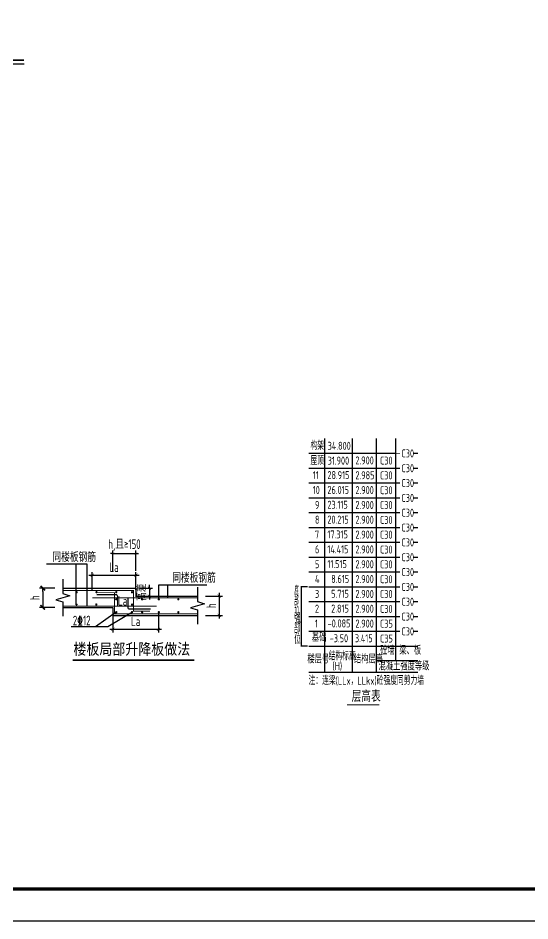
# Model space of a CAD drawing. Extents: x -668857 to 143095, y -247466 to 228182.
# Drawn here: x -184922 to -168917, y -247466 to -219251 of the extents above; entities that cross this region are included whole.
import ezdxf
from ezdxf.enums import TextEntityAlignment as Align

# ---------------------------------------------------------------- set-up
doc = ezdxf.new("R2010")
doc.units = 0
doc.header["$LTSCALE"] = 1000
doc.layers.get('0').update_dxf_attribs({"linetype": 'CONTINUOUS'})
doc.layers.get('DEFPOINTS').update_dxf_attribs({"linetype": 'CONTINUOUS'})
for name, color, linetype in [('-TK', 7, 'CONTINUOUS'), ('S-0-TEXT', 7, 'CONTINUOUS'), ('S-B表格', 2, 'CONTINUOUS'), ('S-DETLCW-TEXT', 7, 'CONTINUOUS'), ('S-DETLS-TEXT', 7, 'CONTINUOUS'), ('S-X详图实线', 4, 'CONTINUOUS'), ('S-X详图标注', 3, 'CONTINUOUS'), ('S-X详图钢筋', 6, 'CONTINUOUS'), ('S-引出线', 40, 'CONTINUOUS'), ('TEXT', 2, 'CONTINUOUS'), ('THIN', 7, 'CONTINUOUS')]:
    doc.layers.add(name, color=color, linetype=linetype)
doc.layers.add('7549', color=9, linetype='CONTINUOUS', lineweight=18)
doc.styles.add('hzst', font='', dxfattribs={"width": 0.7})
doc.styles.add('TSSD_DIMENSION', font='Tssdeng.shx', dxfattribs={"width": 0.7, "bigfont": 'tssdchn.shx'})
doc.styles.add('TSSD_REIN', font='tssdeng.shx', dxfattribs={"width": 0.7, "height": 300, "bigfont": 'tssdchn.shx'})
doc.styles.get('hzst').set_extended_font_data('SimSun')
doc.dimstyles.new('TSSD_100_100$0', dxfattribs={"dimtxt": 300, "dimasz": 80, "dimexe": 100, "dimexo": 250, "dimgap": 100, "dimtad": 1, "dimdec": 0, "dimzin": 0, "dimdsep": 46, "dimtxsty": 'TSSD_DIMENSION', "dimblk": 'ARCHTICK', "dimcen": 0, "dimdle": 100, "dimclrd": 3, "dimclre": 3, "dimclrt": 7, "dimadec": 0, "dimazin": 0, "dimtfac": 1, "dimtdec": 0, "dimtix": 1, "dimtmove": 2, "dimatfit": 3, "dimldrblk": 'ARCHTICK', "dimfxl": 0, "dimtolj": 1, "dimtzin": 0, "dimarcsym": 0})
doc.dimstyles.new('TSSD_20_100', dxfattribs={"dimtxt": 300, "dimasz": 100, "dimexe": 100, "dimexo": 250, "dimgap": 100, "dimtad": 1, "dimdec": 0, "dimlfac": 0.2, "dimzin": 0, "dimdsep": 46, "dimtxsty": 'TSSD_DIMENSION', "dimblk": 'ARCHTICK', "dimcen": 0, "dimdle": 100, "dimclrt": 7, "dimadec": 0, "dimazin": 0, "dimtfac": 1, "dimtdec": 0, "dimtix": 1, "dimtmove": 2, "dimatfit": 3, "dimldrblk": 'ARCHTICK', "dimfxl": 0, "dimtolj": 1, "dimtzin": 0, "dimarcsym": 0})

# ---------------------------------------------------------------- blocks, each defined once
blk = doc.blocks.new('A1')
blk.add_lwpolyline([(0, 59400), (0, 0), (84100, 0), (84100, 59400)], close=True)
at = {"const_width": 100}
blk.add_lwpolyline([(2500, 58400), (2500, 1000), (83100, 1000), (83100, 58400)], close=True, dxfattribs=at)
blk = doc.blocks.new('B20200424131938')
at = {"layer": '7549', "const_width": 40}
blk.add_lwpolyline([(417, 3688), (217, 3688), (217, 1834), (417, 1834)], dxfattribs=at)
at = {"layer": 'S-0-TEXT'}
blk.add_lwpolyline([(1641, 0, 27, 27, 0), (2658, 0, 0, 0, 0)], format="xyseb", dxfattribs=at)
at = {"layer": 'S-B表格'}
for p, q in [((952, 1021), (952, 8323)), ((1817, 1021), (1817, 8323)), ((2567, 1021), (2567, 8323)), ((3167, 1385), (3167, 8323)), ((452, 7859), (3167, 7859)), ((3731, 7859), (3862, 7859)), ((3731, 7859), (3862, 7859)), ((3731, 7859), (3862, 7859)), ((3731, 7859), (3862, 7859)), ((3731, 7859), (3862, 7859)), ((3731, 7859), (3862, 7859)), ((452, 7396), (3167, 7396)), ((452, 7396), (3167, 7396)), ((452, 7396), (3167, 7396)), ((452, 7396), (3167, 7396)), ((3167, 7396), (3298, 7396)), ((3167, 7396), (3298, 7396)), ((3167, 7396), (3298, 7396)), ((3167, 7396), (3298, 7396)), ((3167, 7396), (3298, 7396)), ((3167, 7396), (3298, 7396)), ((3731, 7396), (3862, 7396)), ((3731, 7396), (3862, 7396)), ((3731, 7396), (3862, 7396)), ((3731, 7396), (3862, 7396)), ((3731, 7396), (3862, 7396)), ((3731, 7396), (3862, 7396)), ((452, 6932), (3167, 6932)), ((452, 6932), (3167, 6932)), ((3167, 6932), (3298, 6932)), ((3167, 6932), (3298, 6932)), ((3167, 6932), (3298, 6932)), ((3731, 6932), (3862, 6932)), ((3731, 6932), (3862, 6932)), ((3731, 6932), (3862, 6932)), ((452, 6469), (3167, 6469)), ((452, 6469), (3167, 6469)), ((3167, 6469), (3298, 6469)), ((3167, 6469), (3298, 6469)), ((3167, 6469), (3298, 6469)), ((3731, 6469), (3862, 6469)), ((3731, 6469), (3862, 6469)), ((3731, 6469), (3862, 6469)), ((452, 6005), (3167, 6005)), ((452, 6005), (3167, 6005)), ((3167, 6005), (3298, 6005)), ((3167, 6005), (3298, 6005)), ((3167, 6005), (3298, 6005)), ((3731, 6005), (3862, 6005)), ((3731, 6005), (3862, 6005)), ((3731, 6005), (3862, 6005)), ((452, 5542), (3167, 5542)), ((452, 5542), (3167, 5542)), ((3167, 5542), (3298, 5542)), ((3167, 5542), (3298, 5542)), ((3167, 5542), (3298, 5542)), ((3731, 5542), (3862, 5542)), ((3731, 5542), (3862, 5542)), ((3731, 5542), (3862, 5542)), ((452, 5078), (3167, 5078)), ((452, 5078), (3167, 5078)), ((3167, 5078), (3298, 5078)), ((3167, 5078), (3298, 5078)), ((3167, 5078), (3298, 5078)), ((3731, 5078), (3862, 5078)), ((3731, 5078), (3862, 5078)), ((3731, 5078), (3862, 5078)), ((452, 4615), (3167, 4615)), ((3167, 4615), (3298, 4615)), ((3731, 4615), (3862, 4615)), ((452, 4151), (3167, 4151)), ((3167, 4151), (3298, 4151)), ((3731, 4151), (3862, 4151)), ((452, 3688), (3167, 3688)), ((3167, 3688), (3298, 3688)), ((3731, 3688), (3862, 3688)), ((452, 3224), (3167, 3224)), ((3167, 3224), (3298, 3224)), ((3731, 3224), (3862, 3224)), ((452, 2761), (3167, 2761)), ((3167, 2761), (3298, 2761)), ((3731, 2761), (3862, 2761)), ((452, 2297), (3167, 2297)), ((3167, 2297), (3298, 2297)), ((3731, 2297), (3862, 2297)), ((452, 1834), (3167, 1834)), ((452, 1834), (3862, 1834)), ((452, 1834), (2854, 1834)), ((452, 1834), (2854, 1834)), ((2567, 1385), (3862, 1385)), ((452, 1021), (3862, 1021))]:
    blk.add_line(p, q, dxfattribs=at)
at = {"style": 'TSSD_REIN'}
for s, width, p, p2 in [('底', 0.535575, (-3, 3408), (134, 3408)), ('部', 0.530918, (-3, 3100), (134, 3100)), ('加', 0.526341, (-3, 2774), (134, 2774))]:
    blk.add_text(s, height=285, dxfattribs=dict(at, width=width)).set_placement(p, p2, align=Align.FIT)
for s, height, width, p in [('强', 285, 0.535575, (-3, 2477)), ('部', 285, 0.535575, (-13, 2146)), ('位', 285, 0.535575, (-3, 1820)), ('砼墙', 250, 0.7, (2681, 1495)), ('梁、板', 250, 0.7, (3279, 1495))]:
    blk.add_text(s, height=height, dxfattribs=dict(at, width=width)).set_placement(p, align=Align.BOTTOM_LEFT)
for s, width, p in [('楼层号', 0.7, (405, 1299)), ('结构标高', 0.65, (1070, 1392)), ('结构层高', 0.7, (1860, 1299)), ('(H)', 0.65, (1188, 1086)), ('混凝土强度等级', 0.7, (2629, 1080))]:
    blk.add_text(s, height=250, dxfattribs=dict(at, width=width)).set_placement(p)
at = {"layer": 'S-0-TEXT', "style": 'TSSD_REIN', "width": 0.7}
blk.add_text('层高表', height=360, dxfattribs=at).set_placement((1790, 90))
at = {"layer": 'S-B表格', "style": 'TSSD_REIN'}
for s, width, p in [('构架', 0.65, (503, 7966)), ('34.800', 0.7, (1039, 7969)), ('C30', 0.65, (3345, 7731)), ('C30', 0.65, (3345, 7731)), ('屋顶', 0.65, (503, 7502)), ('31.900', 0.7, (1039, 7505)), ('2.900', 0.7, (1907, 7512)), ('C30', 0.7, (2675, 7508)), ('C30', 0.65, (3345, 7268)), ('C30', 0.65, (3345, 7268)), ('11', 0.7, (572, 7050)), ('28.915', 0.7, (1031, 7053)), ('2.985', 0.7, (1907, 7048)), ('C30', 0.7, (2675, 7045)), ('C30', 0.65, (3345, 6804)), ('10', 0.7, (572, 6587)), ('26.015', 0.7, (1031, 6590)), ('2.900', 0.7, (1907, 6585)), ('C30', 0.7, (2675, 6581)), ('C30', 0.65, (3345, 6341)), ('9', 0.7, (642, 6123)), ('23.115', 0.7, (1031, 6126)), ('2.900', 0.7, (1907, 6121)), ('C30', 0.7, (2675, 6118)), ('C30', 0.65, (3345, 5877)), ('8', 0.7, (642, 5660)), ('20.215', 0.7, (1031, 5663)), ('2.900', 0.7, (1907, 5658)), ('C30', 0.7, (2675, 5654)), ('C30', 0.65, (3345, 5414)), ('7', 0.7, (642, 5196)), ('17.315', 0.7, (1031, 5199)), ('2.900', 0.7, (1907, 5194)), ('C30', 0.7, (2675, 5191)), ('C30', 0.65, (3345, 4950)), ('6', 0.7, (642, 4733)), ('14.415', 0.7, (1031, 4736)), ('2.900', 0.7, (1907, 4731)), ('C30', 0.7, (2675, 4727)), ('5', 0.7, (642, 4269)), ('11.515', 0.7, (1031, 4272)), ('2.900', 0.7, (1907, 4267)), ('C30', 0.65, (3345, 4487)), ('C30', 0.7, (2675, 4264)), ('C30', 0.65, (3345, 4023)), ('4', 0.7, (642, 3806)), ('8.615', 0.7, (1150, 3809)), ('2.900', 0.7, (1907, 3804)), ('C30', 0.7, (2675, 3800)), ('C30', 0.65, (3345, 3560)), ('3', 0.7, (642, 3342)), ('5.715', 0.7, (1150, 3345)), ('2.900', 0.7, (1907, 3340)), ('C30', 0.7, (2675, 3337)), ('2', 0.7, (642, 2879)), ('2.815', 0.7, (1150, 2882)), ('2.900', 0.7, (1907, 2877)), ('C30', 0.7, (2675, 2873)), ('C30', 0.65, (3345, 3096)), ('C30', 0.65, (3345, 2633)), ('1', 0.7, (642, 2415)), ('-0.085', 0.7, (1038, 2418)), ('2.900', 0.7, (1907, 2413)), ('C35', 0.7, (2675, 2410)), ('C30', 0.65, (3345, 2169)), ('基础', 0.7, (545, 1974)), ('-3.50', 0.7, (1103, 1955)), ('3.415', 0.7, (1891, 1955)), ('C35', 0.7, (2675, 1946))]:
    blk.add_text(s, height=250, dxfattribs=dict(at, width=width)).set_placement(p)
at = {"layer": 'TEXT', "style": 'TSSD_REIN', "width": 0.65}
blk.add_text('注：连梁(LLx，LLkx)砼强度同剪力墙', height=250, dxfattribs=at).set_placement((443, 627))
blk = doc.blocks.new('_ArchTick')
at = {"color": 0, "linetype": 'ByBlock', "const_width": 0.15}
blk.add_lwpolyline([(-0.5, -0.5), (0.5, 0.5)], dxfattribs=at)
blk = doc.blocks.new('*D38')
at = {"layer": 'DEFPOINTS', "color": 0}
for p in [(15039, 226788), (15039, 226538), (15580, 226538)]:
    blk.add_point(p, dxfattribs=at)
at = {"layer": 'S-X详图标注', "color": 0, "lineweight": -2}
for p, q in [((15580, 226788), (15580, 226888)), ((15289, 226788), (15680, 226788)), ((15580, 226788), (15580, 226538)), ((15289, 226538), (15680, 226538)), ((15580, 226538), (15580, 226438))]:
    blk.add_line(p, q, dxfattribs=at)
at = {"layer": 'S-X详图标注', "color": 0, "lineweight": -2, "xscale": 100, "yscale": 100, "zscale": 100}
for p, rotation in [((15580, 226788), 270), ((15580, 226538), 90)]:
    blk.add_blockref('_ArchTick', p, dxfattribs=dict(at, rotation=rotation))
at = {"layer": 'S-X详图标注', "color": 7, "insert": (15330, 226663), "char_height": 300, "attachment_point": 5, "rotation": 90, "style": 'TSSD_DIMENSION'}
blk.add_mtext('\\A1;高差', dxfattribs=at)
blk = doc.blocks.new('ArchTick')
at = {"color": 0, "linetype": 'ByBlock', "lineweight": -2, "const_width": 0.075}
blk.add_lwpolyline([(-0.25, -0.25), (0.25, 0.25)], dxfattribs=at)
blk = doc.blocks.new('_tsdbk')
blk.add_line((-1, 0), (0, 0))
at = {"const_width": 0.5}
blk.add_lwpolyline([(-0.7, -0.7), (0.7, 0.7)], dxfattribs=at)
blk = doc.blocks.new('*D39')
at = {"layer": 'DEFPOINTS', "color": 0}
for p in [(12868, 226788), (12244, 226188), (12868, 226188)]:
    blk.add_point(p, dxfattribs=at)
at = {"layer": 'S-X详图标注', "color": 0, "lineweight": -2}
for p, q in [((12618, 226788), (12144, 226788)), ((12244, 226688), (12244, 226288)), ((12618, 226188), (12144, 226188))]:
    blk.add_line(p, q, dxfattribs=at)
at = {"layer": 'S-X详图标注', "color": 0, "lineweight": -2, "xscale": 100, "yscale": 100, "zscale": 100}
for p, rotation in [((12244, 226788), 90), ((12244, 226188), 270)]:
    blk.add_blockref('_tsdbk', p, dxfattribs=dict(at, rotation=rotation))
at = {"layer": 'S-X详图标注', "color": 7, "insert": (11994, 226488), "char_height": 300, "attachment_point": 5, "rotation": 90, "style": 'TSSD_DIMENSION'}
blk.add_mtext('\\A1;h', dxfattribs=at)
blk = doc.blocks.new('*D40')
at = {"layer": 'DEFPOINTS', "color": 0}
for p in [(17083, 226538), (17083, 225938), (17763, 225938)]:
    blk.add_point(p, dxfattribs=at)
at = {"layer": 'S-X详图标注', "color": 0, "lineweight": -2}
for p, q in [((17763, 226638), (17763, 225838)), ((17333, 226538), (17863, 226538)), ((17333, 225938), (17863, 225938))]:
    blk.add_line(p, q, dxfattribs=at)
at = {"layer": 'S-X详图标注', "color": 0, "lineweight": -2, "xscale": 100, "yscale": 100, "zscale": 100}
for p, rotation in [((17763, 226538), 90), ((17763, 225938), 270)]:
    blk.add_blockref('_ArchTick', p, dxfattribs=dict(at, rotation=rotation))
at = {"layer": 'S-X详图标注', "color": 7, "insert": (17513, 226238), "char_height": 300, "attachment_point": 5, "rotation": 90, "style": 'TSSD_DIMENSION'}
blk.add_mtext('\\A1;h', dxfattribs=at)
blk = doc.blocks.new('*D41')
at = {"layer": 'DEFPOINTS', "color": 0}
for p in [(15159, 227867), (14439, 227080), (15159, 227080)]:
    blk.add_point(p, dxfattribs=at)
at = {"layer": 'S-X详图标注', "color": 3, "lineweight": -2}
for p, q in [((14439, 227867), (14359, 227867)), ((14439, 227330), (14439, 227967)), ((14439, 227867), (15159, 227867)), ((15159, 227330), (15159, 227967)), ((15159, 227867), (15239, 227867))]:
    blk.add_line(p, q, dxfattribs=at)
at = {"layer": 'S-X详图标注', "color": 3, "lineweight": -2, "xscale": 80, "yscale": 80, "zscale": 80}
blk.add_blockref('_ArchTick', (14439, 227867), dxfattribs=at)
at = {"layer": 'S-X详图标注', "color": 3, "lineweight": -2, "xscale": 80, "yscale": 80, "zscale": 80, "rotation": 180}
blk.add_blockref('_ArchTick', (15159, 227867), dxfattribs=at)
at = {"layer": 'S-X详图标注', "color": 7, "insert": (14799, 228128), "char_height": 300, "attachment_point": 5, "style": 'TSSD_DIMENSION'}
blk.add_mtext('\\A1;h,且≥150', dxfattribs=at)
blk = doc.blocks.new('*D42')
at = {"layer": 'DEFPOINTS', "color": 0}
for p in [(15159, 227192), (13789, 226489), (15159, 226489)]:
    blk.add_point(p, dxfattribs=at)
at = {"layer": 'S-X详图标注', "color": 0, "lineweight": -2}
for p, q in [((13689, 227192), (15259, 227192)), ((13789, 226739), (13789, 227292)), ((15159, 226739), (15159, 227292))]:
    blk.add_line(p, q, dxfattribs=at)
at = {"layer": 'S-X详图标注', "color": 0, "lineweight": -2, "xscale": 100, "yscale": 100, "zscale": 100, "rotation": 180}
blk.add_blockref('_ArchTick', (13789, 227192), dxfattribs=at)
at = {"layer": 'S-X详图标注', "color": 0, "lineweight": -2, "xscale": 100, "yscale": 100, "zscale": 100}
blk.add_blockref('_ArchTick', (15159, 227192), dxfattribs=at)
at = {"layer": 'S-X详图标注', "color": 7, "insert": (14474, 227442), "char_height": 300, "attachment_point": 5, "style": 'TSSD_DIMENSION'}
blk.add_mtext('\\A1;La', dxfattribs=at)
blk = doc.blocks.new('*D43')
at = {"layer": 'DEFPOINTS', "color": 0}
for p in [(15861, 226306), (14439, 226188), (15861, 225502)]:
    blk.add_point(p, dxfattribs=at)
at = {"layer": 'S-X详图标注', "color": 0, "lineweight": -2}
for p, q in [((15861, 226056), (15861, 225402)), ((14439, 225938), (14439, 225402)), ((14339, 225502), (15961, 225502))]:
    blk.add_line(p, q, dxfattribs=at)
at = {"layer": 'S-X详图标注', "color": 0, "lineweight": -2, "xscale": 100, "yscale": 100, "zscale": 100, "rotation": 180}
blk.add_blockref('_ArchTick', (14439, 225502), dxfattribs=at)
at = {"layer": 'S-X详图标注', "color": 0, "lineweight": -2, "xscale": 100, "yscale": 100, "zscale": 100}
blk.add_blockref('_ArchTick', (15861, 225502), dxfattribs=at)
at = {"layer": 'S-X详图标注', "color": 7, "insert": (15150, 225752), "char_height": 300, "attachment_point": 5, "style": 'TSSD_DIMENSION'}
blk.add_mtext('\\A1;La', dxfattribs=at)
blk = doc.blocks.new('20210306.16463091')
at = {"layer": 'S-DETLS-TEXT', "const_width": 50}
blk.add_lwpolyline([(1330.2, 0), (5133.9, 0)], dxfattribs=at)
at = {"layer": 'S-X详图实线', "linetype": 'ByBlock'}
for points in [[(1023.9, 2251.8), (3314.8, 2251.8), (3314.8, 2001.8), (5238.7, 2001.8)], [(1023.9, 1651.8), (2594.8, 1651.8), (2594.8, 1401.8), (5238.7, 1401.8)]]:
    blk.add_lwpolyline(points, dxfattribs=at)
at = {"layer": 'S-X详图标注', "linetype": 'ByBlock'}
for points in [[(1786.5, 1689.3), (1786.5, 2997.1), (520.6, 2997.1)], [(1442.5, 1753.1), (1442.5, 2997.1), (676.7, 2997.1)], [(4027.7, 1919.3), (4027.7, 2357.9), (5495.2, 2357.9)], [(4310.8, 1952.4), (4310.8, 2357.9), (5529.3, 2357.9)], [(3208.2, 1502.9), (2435.2, 1044.4), (1285.7, 1044.4)], [(2696.3, 1501.8), (2050.4, 1044.4)]]:
    blk.add_lwpolyline(points, dxfattribs=at)
at = {"layer": 'S-X详图标注'}
for points in [[(2094.8, 2053), (2684.6, 2053, -0.4142136), (2734.6, 2003), (2734.6, 1689.3)], [(3059.9, 1964.4), (3059.9, 1656.2, 0.4142136), (3109.9, 1606.2), (3763.5, 1606.2)]]:
    blk.add_lwpolyline(points, format="xyb", dxfattribs=at)
at = {"layer": 'S-X详图钢筋', "linetype": 'ByBlock', "const_width": 30}
for points in [[(1023.9, 2178.2), (3241, 2178.2), (3241, 1531.8), (3756, 1531.8)], [(5238.7, 1451), (2646.3, 1451), (2646.3, 2110.6), (2118.4, 2110.6)], [(1023.9, 1689.3), (3962.9, 1689.3)], [(1944.7, 1952.4), (5238.7, 1952.4)]]:
    blk.add_lwpolyline(points, dxfattribs=at)
at = {"layer": 'S-X详图钢筋', "const_width": 35}
for points in [[(1441.9, 2125.6, 1), (1476.9, 2125.6, 1)], [(2062.1, 2127.5, 1), (2097.1, 2127.5, 1)], [(2679.7, 2127.5, 1), (2714.7, 2127.5, 1)], [(3171.7, 2126, 1), (3206.7, 2126, 1)], [(1435.6, 1739.2, 1), (1470.6, 1739.2, 1)], [(2055.9, 1741.1, 1), (2090.9, 1741.1, 1)], [(2680.4, 1901.9, 1), (2715.4, 1901.9, 1)], [(3173.8, 1739.3, 1), (3208.8, 1739.3, 1)], [(3488, 1901.8, 1), (3523, 1901.8, 1)], [(4010.2, 1901.8, 1), (4045.2, 1901.8, 1)], [(4621.3, 1901.8, 1), (4656.3, 1901.8, 1)], [(2680.7, 1501.8, 1), (2715.7, 1501.8, 1)], [(3173.2, 1502.9, 1), (3208.2, 1502.9, 1)], [(3488.2, 1500.8, 1), (3523.2, 1500.8, 1)], [(4010.4, 1500.8, 1), (4045.4, 1500.8, 1)], [(4621.5, 1500.8, 1), (4656.5, 1500.8, 1)]]:
    blk.add_lwpolyline(points, format="xyb", close=True, dxfattribs=at)
at = {"layer": 'THIN'}
for points in [[(1023.9, 2531.8), (1023.9, 2081.8), (1243.9, 2011.8), (803.9, 1891.8), (1023.9, 1821.8), (1023.9, 1371.8)], [(5238.7, 2281.8), (5238.7, 1831.8), (5458.7, 1761.8), (5018.7, 1641.8), (5238.7, 1571.8), (5238.7, 1121.8)]]:
    blk.add_lwpolyline(points, dxfattribs=at)
at = {"layer": 'S-DETLCW-TEXT', "style": 'hzst', "width": 0.85}
blk.add_text('楼板局部升降板做法', height=350, dxfattribs=at).set_placement((1357.9, 173.9))
at = {"layer": 'S-X详图标注', "color": 7, "insert": (2898.8, 1855.6), "char_height": 300, "attachment_point": 5, "style": 'TSSD_REIN'}
blk.add_mtext('\\A1;La', dxfattribs=at)
at = {"layer": 'TEXT', "style": 'TSSD_REIN', "width": 0.7}
for s, p in [('同楼板钢筋', (700.4, 3072.4)), ('同楼板钢筋', (4446.4, 2423.2)), ('2%%13212', (1341.1, 1090.9))]:
    blk.add_text(s, height=300, dxfattribs=at).set_placement(p)
at = {"layer": 'S-X详图标注'}
dim = blk.add_linear_dim(base=(3314.8, 3330), p1=(2594.8, 2543.3), p2=(3314.8, 2543.3), text='h,且≥150', dimstyle='TSSD_100_100$0', dxfattribs=at)
dim.commit()
dim.dimension.update_dxf_attribs({"geometry": '*D41', "text_midpoint": (2954.8, 3591.5), "insert": (-11844.2, -224536.6)})
for base, p1, p2, override, picture, middle in [((3314.8, 2655.7), (1944.7, 1952.4), (3314.8, 1952.4), {"dimasz": 100, "dimblk1": 'ArchTick', "dimblk2": 'ArchTick', "dimclrd": 0, "dimclre": 0}, '*D42', (2629.7, 2905.7)), ((4016.4, 965.4), (2594.8, 1651.8), (4016.4, 1769), {"dimtxt": 300, "dimasz": 100, "dimblk1": 'ArchTick', "dimblk2": 'ArchTick', "dimclrd": 0, "dimclre": 0}, '*D43', (3305.6, 1215.4))]:
    dim = blk.add_linear_dim(base=base, p1=p1, p2=p2, text='La', dimstyle='TSSD_100_100$0', override=override, dxfattribs=at)
    dim.commit()
    dim.dimension.update_dxf_attribs({"geometry": picture, "text_midpoint": middle, "insert": (-11844.2, -224536.6)})
dim = blk.add_linear_dim(base=(400, 1651.8), p1=(1023.9, 2251.8), p2=(1023.9, 1651.8), angle=90, text='h', dimstyle='TSSD_20_100', dxfattribs=at)
dim.commit()
dim.dimension.update_dxf_attribs({"geometry": '*D39', "text_midpoint": (150, 1951.8), "insert": (-11844.2, -224536.6)})
for base, p1, p2, text, picture, middle in [((3735.8, 2001.8), (3194.8, 2251.8), (3194.8, 2001.8), '高差', '*D38', (3485.8, 2126.8)), ((5919.1, 1401.8), (5238.7, 2001.8), (5238.7, 1401.8), 'h', '*D40', (5669.1, 1701.8))]:
    dim = blk.add_linear_dim(base=base, p1=p1, p2=p2, angle=90, text=text, dimstyle='TSSD_100_100$0', override={"dimtxt": 300, "dimasz": 100, "dimblk1": 'ArchTick', "dimblk2": 'ArchTick', "dimclrd": 0, "dimclre": 0}, dxfattribs=at)
    dim.commit()
    dim.dimension.update_dxf_attribs({"geometry": picture, "text_midpoint": middle, "insert": (-11844.2, -224536.6)})

msp = doc.modelspace()

# ---------------------------------------------------------------- linework, layer by layer
at = {"layer": 'S-B表格', "color": 6, "linetype": 'ByBlock', "ltscale": 0.5, "const_width": 30}
msp.add_lwpolyline([(-175829.5, -232852.28), (-172983.12, -232852.28)], dxfattribs=at)
at = {"layer": 'S-引出线', "color": 3, "const_width": 56}
msp.add_lwpolyline([(-192311.03, -220565.54), (-184733.85, -220565.54)], dxfattribs=at)
at = {"layer": 'S-引出线', "color": 3}
msp.add_lwpolyline([(-192311.03, -220677.54), (-184733.85, -220677.54)], dxfattribs=at)

# ---------------------------------------------------------------- block references
at = {"layer": '-TK'}
msp.add_blockref('A1', (-229464.73, -247465.57), dxfattribs=at)
at = {"layer": 'S-B表格'}
msp.add_blockref('B20200424131938', (-176281.14, -240711.37), dxfattribs=at)
at = {"layer": 'S-X详图标注'}
msp.add_blockref('20210306.16463091', (-184549.41, -239317.87), dxfattribs=at)

doc.saveas('drawing.dxf')
